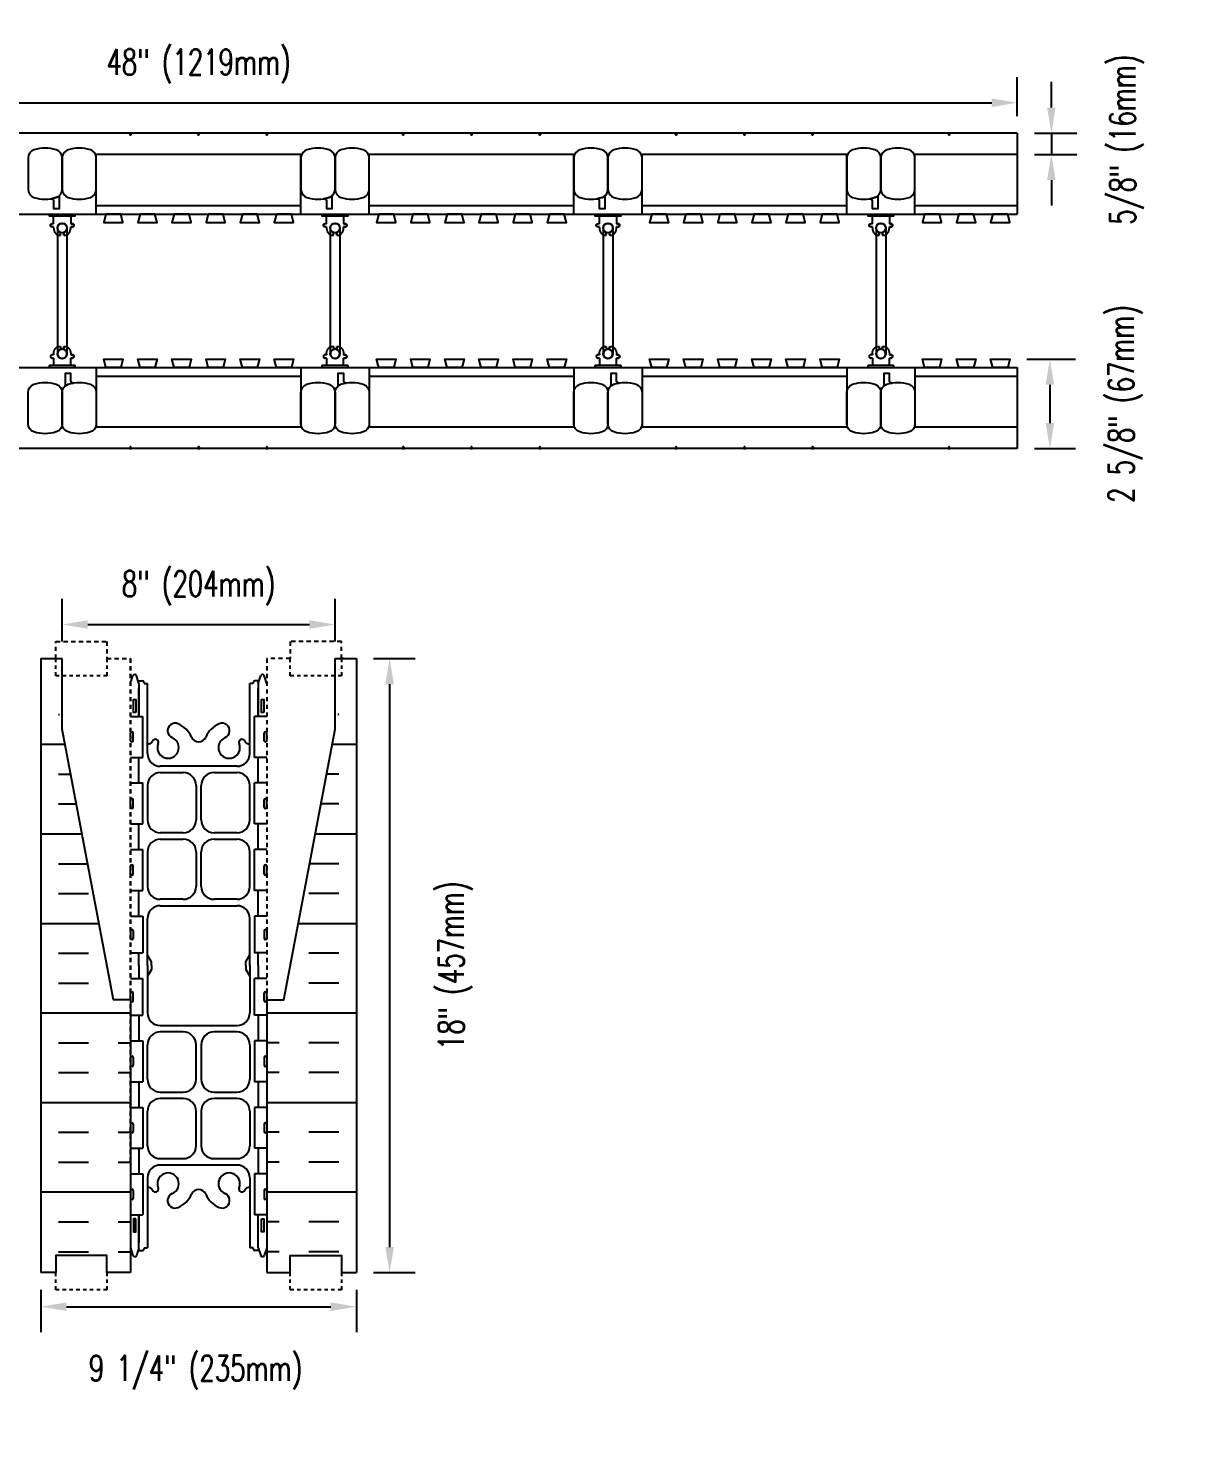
# Model space of a CAD drawing. Header units: inches. Extents: x 204.6 to 257.6, y 32.2 to 73.3.
# Drawn here: x 223.64 to 257.55, y 32.18 to 73.34 of the extents above; entities that cross this region are included whole.
import ezdxf

# ---------------------------------------------------------------- set-up
doc = ezdxf.new("R2010")
doc.units = ezdxf.units.IN
doc.header["$MEASUREMENT"] = 0
doc.linetypes.add('DASHED2', pattern=[0.375, 0.25, -0.125])
doc.linetypes.add('HIDDEN2', pattern=[0.1875, 0.125, -0.0625])
for name, color, linetype in [('HATCH', 12, 'Continuous'), ('Hidden2', 12, 'HIDDEN2'), ('line25', 2, 'Continuous'), ('LINE50', 5, 'Continuous'), ('LINE9', 9, 'Continuous'), ('TEXT', 4, 'Continuous')]:
    doc.layers.add(name, color=color, linetype=linetype)
doc.styles.add('DIM', font='romans.shx', dxfattribs={"width": 0.7})
doc.dimstyles.new('ext_8', dxfattribs={"dimscale": 8, "dimtxt": 0.09375, "dimasz": 0.09375, "dimexe": 0.09375, "dimexo": 0.0625, "dimgap": 0.0625, "dimtad": 1, "dimdec": 4, "dimzin": 3, "dimdsep": 46, "dimlunit": 4, "dimtxsty": 'DIM', "dimcen": 0.09, "dimdle": 0.09375, "dimclrt": 4, "dimadec": 0, "dimazin": 0, "dimtfac": 1, "dimtdec": 4, "dimtmove": 2, "dimatfit": 3, "dimfxl": 0, "dimfrac": 2, "dimtolj": 1, "dimtzin": 0, "dimarcsym": 0})

# ---------------------------------------------------------------- blocks, each defined once
blk = doc.blocks.new('WEB_4_CENTRE_TOP')
for p, q in [((3.688, 0.141), (0, 0.141)), ((3.688, -0.141), (0, -0.141))]:
    blk.add_line(p, q)
for centre in [(0, 0), (3.688, 0)]:
    blk.add_circle(centre, 0.141)
blk = doc.blocks.new('*D18')
at = {"layer": 'Defpoints', "color": 0}
for p in [(252.64, 71.149), (204.64, 70.259), (252.64, 70.259)]:
    blk.add_point(p, dxfattribs=at)
at = {"layer": 'TEXT', "color": 0, "lineweight": -2}
for p, q in [((204.64, 70.759), (204.64, 71.899)), ((252.64, 70.759), (252.64, 71.899)), ((205.39, 71.149), (251.89, 71.149))]:
    blk.add_line(p, q, dxfattribs=at)
at = {"layer": 'TEXT', "color": 0}
for points in [[(205.39, 71.274), (205.39, 71.024), (204.64, 71.149)], [(251.89, 71.274), (251.89, 71.024), (252.64, 71.149)]]:
    blk.add_solid(points, dxfattribs=at)
at = {"layer": 'TEXT', "color": 4, "insert": (228.64, 72.22), "char_height": 0.75, "attachment_point": 5, "style": 'DIM'}
blk.add_mtext('\\A1;48" (1219mm)', dxfattribs=at)
blk = doc.blocks.new('*D14')
at = {"layer": 'Defpoints', "color": 0}
for p in [(252.64, 70.259), (252.64, 69.634), (253.639, 69.634)]:
    blk.add_point(p, dxfattribs=at)
at = {"layer": 'TEXT', "color": 0, "lineweight": -2}
for p, q in [((253.639, 71.009), (253.639, 71.759)), ((253.14, 70.259), (254.389, 70.259)), ((253.639, 70.259), (253.639, 69.634)), ((253.14, 69.634), (254.389, 69.634)), ((253.639, 68.884), (253.639, 68.134))]:
    blk.add_line(p, q, dxfattribs=at)
at = {"layer": 'TEXT', "color": 0}
for points in [[(253.514, 71.009), (253.764, 71.009), (253.639, 70.259)], [(253.514, 68.884), (253.764, 68.884), (253.639, 69.634)]]:
    blk.add_solid(points, dxfattribs=at)
at = {"layer": 'TEXT', "color": 4, "insert": (255.854, 70.072), "char_height": 0.75, "attachment_point": 5, "rotation": 90, "style": 'DIM'}
blk.add_mtext('\\A1;5/8" (16mm)', dxfattribs=at)
blk = doc.blocks.new('*D19')
at = {"layer": 'Defpoints', "color": 0}
for p in [(252.422, 63.634), (252.64, 61.009), (253.595, 61.009)]:
    blk.add_point(p, dxfattribs=at)
at = {"layer": 'TEXT', "color": 0, "lineweight": -2}
for p, q in [((252.922, 63.634), (254.345, 63.634)), ((253.595, 62.884), (253.595, 61.759)), ((253.14, 61.009), (254.345, 61.009))]:
    blk.add_line(p, q, dxfattribs=at)
at = {"layer": 'TEXT', "color": 0}
for points in [[(253.47, 62.884), (253.72, 62.884), (253.595, 63.634)], [(253.47, 61.759), (253.72, 61.759), (253.595, 61.009)]]:
    blk.add_solid(points, dxfattribs=at)
at = {"layer": 'TEXT', "color": 4, "insert": (255.81, 62.322), "char_height": 0.75, "attachment_point": 5, "rotation": 90, "style": 'DIM'}
blk.add_mtext('\\A1;2 5/8" (67mm)', dxfattribs=at)
blk = doc.blocks.new('*D15')
at = {"layer": 'Defpoints', "color": 0}
for p in [(233.265, 54.853), (233.265, 36.853), (234.24, 36.853)]:
    blk.add_point(p, dxfattribs=at)
at = {"layer": 'TEXT', "color": 0, "lineweight": -2}
for p, q in [((233.765, 54.853), (234.99, 54.853)), ((234.24, 54.103), (234.24, 37.603)), ((233.765, 36.853), (234.99, 36.853))]:
    blk.add_line(p, q, dxfattribs=at)
at = {"layer": 'TEXT', "color": 0}
for points in [[(234.115, 54.103), (234.365, 54.103), (234.24, 54.853)], [(234.115, 37.603), (234.365, 37.603), (234.24, 36.853)]]:
    blk.add_solid(points, dxfattribs=at)
at = {"layer": 'TEXT', "color": 4, "insert": (236.169, 45.853), "char_height": 0.75, "attachment_point": 5, "rotation": 90, "style": 'DIM'}
blk.add_mtext('\\A1;18" (457mm)', dxfattribs=at)
blk = doc.blocks.new('*D16')
at = {"layer": 'Defpoints', "color": 0}
for p in [(232.64, 55.852), (224.64, 54.853), (232.64, 54.853)]:
    blk.add_point(p, dxfattribs=at)
at = {"layer": 'TEXT', "color": 0, "lineweight": -2}
for p, q in [((224.64, 55.353), (224.64, 56.602)), ((232.64, 55.353), (232.64, 56.602)), ((225.39, 55.852), (231.89, 55.852))]:
    blk.add_line(p, q, dxfattribs=at)
at = {"layer": 'TEXT', "color": 0}
for points in [[(225.39, 55.977), (225.39, 55.727), (224.64, 55.852)], [(231.89, 55.977), (231.89, 55.727), (232.64, 55.852)]]:
    blk.add_solid(points, dxfattribs=at)
at = {"layer": 'TEXT', "color": 4, "insert": (228.64, 56.924), "char_height": 0.75, "attachment_point": 5, "style": 'DIM'}
blk.add_mtext('\\A1;8" (204mm)', dxfattribs=at)
blk = doc.blocks.new('*D17')
at = {"layer": 'Defpoints', "color": 0}
for p in [(224.015, 36.853), (233.265, 36.853), (233.265, 35.854)]:
    blk.add_point(p, dxfattribs=at)
at = {"layer": 'TEXT', "color": 0, "lineweight": -2}
for p, q in [((224.015, 36.353), (224.015, 35.104)), ((233.265, 36.353), (233.265, 35.104)), ((224.765, 35.854), (232.515, 35.854))]:
    blk.add_line(p, q, dxfattribs=at)
at = {"layer": 'TEXT', "color": 0}
for points in [[(224.765, 35.979), (224.765, 35.729), (224.015, 35.854)], [(232.515, 35.979), (232.515, 35.729), (233.265, 35.854)]]:
    blk.add_solid(points, dxfattribs=at)
at = {"layer": 'TEXT', "color": 4, "insert": (228.55, 33.928), "char_height": 0.75, "attachment_point": 5, "style": 'DIM'}
blk.add_mtext('\\A1;9 1/4" (235mm)', dxfattribs=at)
blk = doc.blocks.new('Connector')
blk.add_point((0.271, 0))
at = {"layer": 'LINE9'}
for p, q in [((0, 0.375), (0, -0.375)), ((0.062, -0.375), (0.062, 0.375)), ((0.281, 0.25), (0.062, 0.25))]:
    blk.add_line(p, q, dxfattribs=at)
for points, weights in [([(0.007, 0.375), (0.004, 0.375), (0, 0.375)], [1, 0.972587069138, 0.950305488115]), ([(0.327, 0.343), (0.308, 0.343), (0.281, 0.317), (0.281, 0.297)], [1, 0.85355339, 0.85355339, 1]), ([(0.328, 0.343), (0.327, 0.343), (0.327, 0.343)], [1, 0.70710678, 1]), ([(0.375, 0.297), (0.375, 0.317), (0.348, 0.343), (0.329, 0.343)], [1, 0.85355339, 0.85355339, 1]), ([(0.406, 0.25), (0.546, 0.25), (0.619, 0.131)], [0.958404415409, 0.794674173519, 0.864651571113]), ([(0.619, 0.052), (0.612, 0.049), (0.604, 0.049)], [0.83615024178, 0.892081430621, 1]), ([(0, -0.375), (0.004, -0.375), (0.007, -0.375)], [0.950305488115, 0.972587069138, 1]), ([(0.281, -0.297), (0.281, -0.317), (0.308, -0.343), (0.327, -0.343)], [1, 0.85355339, 0.85355339, 1]), ([(0.327, -0.343), (0.281, -0.343), (0.281, -0.297)], [1, 0.70710678, 1]), ([(0.329, -0.343), (0.348, -0.343), (0.375, -0.317), (0.375, -0.297)], [1, 0.85355339, 0.85355339, 1]), ([(0.375, -0.297), (0.375, -0.343), (0.329, -0.343)], [1, 0.70710678, 1]), ([(0.619, -0.131), (0.546, -0.25), (0.406, -0.25)], [0.864651574428, 0.794674169686, 0.958404415195]), ([(0.604, -0.049), (0.612, -0.049), (0.619, -0.052)], [1, 0.89208144177, 0.836150253337])]:
    blk.add_rational_spline(points, weights, degree=2, dxfattribs=at)
for points, degree in [([(0, 0.375), (0.002, 0.375), (0.005, 0.375), (0.007, 0.375)], 3), ([(0.007, 0.375), (0.021, 0.375), (0.051, 0.375), (0.062, 0.375), (0.062, 0.375)], 3), ([(0.281, 0.25), (0.281, 0.297)], 1), ([(0.327, 0.343), (0.327, 0.343), (0.328, 0.343), (0.328, 0.343)], 3), ([(0.328, 0.343), (0.329, 0.343), (0.329, 0.343), (0.329, 0.343)], 3), ([(0.375, 0.25), (0.375, 0.297)], 1), ([(0.406, 0.25), (0.375, 0.25)], 1), ([(0.406, 0.25), (0.406, 0.25)], 1), ([(0.406, 0.25), (0.406, 0.25)], 1), ([(0.406, 0.25), (0.406, 0.25)], 1), ([(0.406, 0.25), (0.406, 0.25)], 1), ([(0.406, 0.25), (0.406, 0.25)], 1), ([(0.406, 0.25), (0.406, 0.25)], 1), ([(0.406, 0.25), (0.406, 0.25)], 1), ([(0.406, 0.25), (0.406, 0.25)], 1), ([(0.406, 0.25), (0.406, 0.25)], 1), ([(0.406, 0.25), (0.406, 0.25)], 1), ([(0.406, 0.25), (0.406, 0.25)], 1), ([(0.406, 0.25), (0.406, 0.25)], 1), ([(0.406, 0.25), (0.406, 0.25)], 1), ([(0.406, 0.25), (0.406, 0.25)], 1), ([(0.406, 0.25), (0.406, 0.25)], 1), ([(0.406, 0.25), (0.406, 0.25)], 1), ([(0.406, 0.25), (0.406, 0.25)], 1), ([(0.406, 0.25), (0.406, 0.25)], 1), ([(0.406, 0.25), (0.406, 0.25)], 1), ([(0.406, 0.25), (0.406, 0.25)], 1), ([(0.406, 0.25), (0.406, 0.25)], 1), ([(0.406, 0.25), (0.406, 0.25)], 1), ([(0.406, 0.25), (0.406, 0.25)], 1), ([(0.406, 0.25), (0.406, 0.25)], 1), ([(0.604, 0.049), (0.532, 0.049)], 1), ([(0.532, 0.049), (0.532, 0.049)], 1), ([(0.532, 0.049), (0.532, 0.049)], 1), ([(0.532, 0.049), (0.532, 0.049)], 1), ([(0.532, 0.049), (0.532, 0.049)], 1), ([(0.532, 0.049), (0.532, 0.049)], 1), ([(0.532, 0.049), (0.532, 0.049)], 1), ([(0.532, 0.049), (0.532, 0.049)], 1), ([(0.532, 0.049), (0.532, 0.049)], 1), ([(0.532, 0.049), (0.532, 0.049)], 1), ([(0.532, 0.049), (0.532, 0.049)], 1), ([(0.604, 0.049), (0.609, 0.049), (0.614, 0.05), (0.619, 0.052)], 3), ([(0.604, 0.049), (0.604, 0.049)], 1), ([(0.604, 0.049), (0.604, 0.049)], 1), ([(0.604, 0.049), (0.604, 0.049)], 1), ([(0.604, 0.049), (0.604, 0.049)], 1), ([(0.619, 0.131), (0.619, 0.052)], 1), ([(0.619, 0.131), (0.619, 0.131)], 1), ([(0.619, 0.131), (0.619, 0.131)], 1), ([(0.619, 0.131), (0.619, 0.131)], 1), ([(0.619, 0.131), (0.619, 0.131)], 1), ([(0.007, -0.375), (0.005, -0.375), (0.002, -0.375), (0, -0.375)], 3), ([(0.062, -0.375), (0.062, -0.375), (0.051, -0.375), (0.021, -0.375), (0.007, -0.375)], 3), ([(0.062, -0.25), (0.281, -0.25)], 1), ([(0.281, -0.297), (0.281, -0.25)], 1), ([(0.281, -0.25), (0.281, -0.297)], 1), ([(0.328, -0.343), (0.328, -0.343), (0.327, -0.343), (0.327, -0.343)], 3), ([(0.329, -0.343), (0.329, -0.343), (0.329, -0.343), (0.328, -0.343)], 3), ([(0.375, -0.25), (0.375, -0.297)], 1), ([(0.375, -0.297), (0.375, -0.25)], 1), ([(0.406, -0.25), (0.375, -0.25)], 1), ([(0.406, -0.25), (0.406, -0.25)], 1), ([(0.406, -0.25), (0.406, -0.25)], 1), ([(0.406, -0.25), (0.406, -0.25)], 1), ([(0.406, -0.25), (0.406, -0.25)], 1), ([(0.406, -0.25), (0.406, -0.25)], 1), ([(0.406, -0.25), (0.406, -0.25)], 1), ([(0.406, -0.25), (0.406, -0.25)], 1), ([(0.406, -0.25), (0.406, -0.25)], 1), ([(0.406, -0.25), (0.406, -0.25)], 1), ([(0.406, -0.25), (0.406, -0.25)], 1), ([(0.406, -0.25), (0.406, -0.25)], 1), ([(0.532, -0.049), (0.604, -0.049)], 1), ([(0.604, -0.049), (0.58, -0.049), (0.556, -0.049), (0.532, -0.049)], 3), ([(0.532, -0.049), (0.532, -0.049)], 1), ([(0.532, -0.049), (0.532, -0.049)], 1), ([(0.532, -0.049), (0.532, -0.049)], 1), ([(0.532, -0.049), (0.532, -0.049)], 1), ([(0.619, -0.052), (0.614, -0.05), (0.609, -0.049), (0.604, -0.049)], 3), ([(0.604, -0.049), (0.604, -0.049)], 1), ([(0.604, -0.049), (0.604, -0.049)], 1), ([(0.604, -0.049), (0.604, -0.049)], 1), ([(0.604, -0.049), (0.604, -0.049)], 1), ([(0.604, -0.049), (0.604, -0.049)], 1), ([(0.604, -0.049), (0.604, -0.049)], 1), ([(0.604, -0.049), (0.604, -0.049)], 1), ([(0.604, -0.049), (0.604, -0.049)], 1), ([(0.619, -0.052), (0.619, -0.131)], 1), ([(0.619, -0.131), (0.619, -0.131)], 1), ([(0.619, -0.131), (0.619, -0.131)], 1), ([(0.619, -0.131), (0.619, -0.131)], 1), ([(0.619, -0.131), (0.619, -0.131)], 1)]:
    blk.add_open_spline(points, degree=degree, dxfattribs=at)
for points, weights, knots in [([(0.062, 0.375), (0.062, 0.375), (0.046, 0.375), (0.03, 0.375), (0.007, 0.375)], [0.868718858569, 0.861102746415, 1, 0.861102734288, 0.868718859898], [0, 0, 0, 0.5, 0.5, 1, 1, 1]), ([(0.532, 0.049), (0.472, 0.203), (0.333, 0.113), (0.157, 0), (0.333, -0.113), (0.472, -0.203), (0.532, -0.049)], [0.899508922286, 0.599718215298, 1, 0.54226024, 1, 0.599718224335, 0.899508908749], [0, 0, 0, 0.318112, 0.318112, 0.681888, 0.681888, 1, 1, 1]), ([(0.007, -0.375), (0.03, -0.375), (0.046, -0.375), (0.062, -0.375), (0.062, -0.375)], [0.868718859319, 0.861102739573, 1, 0.861102742958, 0.868718858948], [0, 0, 0, 0.5, 0.5, 1, 1, 1])]:
    blk.add_rational_spline(points, weights, degree=2, knots=knots, dxfattribs=at)

msp = doc.modelspace()

# ---------------------------------------------------------------- hatches: boundary and pattern name
at = {"layer": 'HATCH'}
h = msp.add_hatch(dxfattribs=at)
h.set_pattern_fill('INSUL', color=256, scale=7, style=0)
h.set_pattern_definition([(0, (-2703.2165, -414.91), (0, 2.625), []), (0, (-2703.2165, -414.035), (0, 2.625), [0.875, -0.875]), (0, (-2703.2165, -413.16), (0, 2.625), [0.875, -0.875])])
edge = h.paths.add_edge_path()
edge.add_line((226.64045, 44.85271), (226.14045, 44.85271))
edge.add_line((226.14045, 44.85271), (224.39045, 54.10271))
edge.add_line((224.39045, 54.10271), (224.39045, 54.85271))
edge.add_line((224.39045, 54.85271), (224.01545, 54.85271))
edge.add_line((224.01545, 54.85271), (224.01545, 36.85271))
edge.add_line((224.01545, 36.85271), (224.45295, 36.85271))
edge.add_line((224.45295, 36.85271), (224.45295, 37.35271))
edge.add_line((224.45295, 37.35271), (225.95295, 37.35271))
edge.add_line((225.95295, 37.35271), (225.95295, 36.85271))
edge.add_line((225.95295, 36.85271), (226.39045, 36.85271))
edge.add_line((226.64045, 44.85271), (226.64045, 36.85271))
h = msp.add_hatch(dxfattribs=at)
h.set_pattern_fill('INSUL', color=256, scale=7, style=0)
h.set_pattern_definition([(180, (3160.4974, -414.91), (0, 2.625), []), (180, (3160.4974, -414.035), (0, 2.625), [0.875, -0.875]), (180, (3160.4974, -413.16), (0, 2.625), [0.875, -0.875])])
edge = h.paths.add_edge_path()
edge.add_line((230.64045, 44.85271), (231.14045, 44.85271))
edge.add_line((231.14045, 44.85271), (232.89045, 54.10271))
edge.add_line((232.89045, 54.10271), (232.89045, 54.85271))
edge.add_line((232.89045, 54.85271), (233.26545, 54.85271))
edge.add_line((233.26545, 54.85271), (233.26545, 36.85271))
edge.add_line((233.26545, 36.85271), (232.82795, 36.85271))
edge.add_line((232.82795, 36.85271), (232.82795, 37.35271))
edge.add_line((232.82795, 37.35271), (231.32795, 37.35271))
edge.add_line((231.32795, 37.35271), (231.32795, 36.85271))
edge.add_line((231.32795, 36.85271), (230.89045, 36.85271))
edge.add_line((230.64045, 44.85271), (230.64045, 36.85271))

# ---------------------------------------------------------------- linework, layer by layer
at = {"layer": 'Hidden2'}
msp.add_line((226.64045, 40.10271), (226.64045, 54.85271), dxfattribs=at)
for points in [[(224.39045, 54.85271), (224.45295, 54.85271), (224.45295, 55.35271), (225.95295, 55.35271), (225.95295, 54.85271), (226.64045, 54.85271), (226.64045, 44.85271)], [(232.89045, 54.85271), (232.82795, 54.85271), (232.82795, 55.35271), (231.32795, 55.35271), (231.32795, 54.85271), (230.64045, 54.85271), (230.64045, 44.85271)]]:
    msp.add_lwpolyline(points, dxfattribs=at)
at = {"layer": 'line25'}
for p, q in [((231.64045, 69.63446), (225.64045, 69.63446)), ((239.64045, 69.63446), (233.64045, 69.63446)), ((247.64045, 69.63446), (241.64045, 69.63446)), ((252.64045, 69.63446), (249.64045, 69.63446)), ((204.64045, 67.88446), (252.64045, 67.88446)), ((204.64045, 63.38446), (252.64045, 63.38446)), ((231.64045, 61.63446), (225.64045, 61.63446)), ((239.64045, 61.63446), (233.64045, 61.63446)), ((247.64045, 61.63446), (241.64045, 61.63446)), ((252.64045, 61.63446), (249.64045, 61.63446)), ((226.64045, 53.15771), (227.0054, 53.15771)), ((227.0054, 51.95771), (227.0054, 53.15771)), ((230.2755, 51.95771), (230.2755, 53.15771)), ((230.64045, 53.15771), (230.2755, 53.15771)), ((226.64045, 51.95771), (227.0054, 51.95771)), ((230.64045, 51.95771), (230.2755, 51.95771)), ((226.64045, 51.20771), (227.0054, 51.20771)), ((227.0054, 50.00771), (227.0054, 51.20771)), ((230.2755, 50.00771), (230.2755, 51.20771)), ((230.64045, 51.20771), (230.2755, 51.20771)), ((226.64045, 50.00771), (227.0054, 50.00771)), ((230.64045, 50.00771), (230.2755, 50.00771)), ((226.64045, 49.25771), (227.0054, 49.25771)), ((227.0054, 48.05771), (227.0054, 49.25771)), ((230.2755, 48.05771), (230.2755, 49.25771)), ((230.64045, 49.25771), (230.2755, 49.25771)), ((226.64045, 48.05771), (227.0054, 48.05771)), ((230.64045, 48.05771), (230.2755, 48.05771)), ((226.64045, 47.30771), (227.0054, 47.30771)), ((227.0054, 47.30771), (227.0054, 46.22771)), ((230.2755, 47.30771), (230.2755, 46.22771)), ((230.64045, 47.30771), (230.2755, 47.30771)), ((226.64045, 46.22771), (227.0054, 46.22771)), ((230.64045, 46.22771), (230.2755, 46.22771)), ((226.64045, 45.47771), (227.0054, 45.47771)), ((227.0054, 44.39771), (227.0054, 45.47771)), ((230.2755, 44.39771), (230.2755, 45.47771)), ((230.64045, 45.47771), (230.2755, 45.47771)), ((226.64045, 44.85271), (226.64045, 36.85271)), ((230.64045, 44.85271), (230.64045, 36.85271)), ((226.64045, 44.39771), (227.0054, 44.39771)), ((230.64045, 44.39771), (230.2755, 44.39771)), ((226.64045, 43.64771), (227.0054, 43.64771)), ((227.0054, 43.64771), (227.0054, 42.44771)), ((230.2755, 43.64771), (230.2755, 42.44771)), ((230.64045, 43.64771), (230.2755, 43.64771)), ((226.64045, 42.44771), (227.0054, 42.44771)), ((230.64045, 42.44771), (230.2755, 42.44771)), ((226.64045, 41.69771), (227.0054, 41.69771)), ((227.0054, 41.69771), (227.0054, 40.49771)), ((230.2755, 41.69771), (230.2755, 40.49771)), ((230.64045, 41.69771), (230.2755, 41.69771)), ((226.64045, 40.49771), (227.0054, 40.49771)), ((230.64045, 40.49771), (230.2755, 40.49771)), ((226.64045, 39.74771), (227.0054, 39.74771)), ((227.0054, 39.74771), (227.0054, 38.54771)), ((230.2755, 39.74771), (230.2755, 38.54771)), ((230.64045, 39.74771), (230.2755, 39.74771)), ((226.64045, 38.54771), (227.0054, 38.54771)), ((230.64045, 38.54771), (230.2755, 38.54771))]:
    msp.add_line(p, q, dxfattribs=at)
for points in [[(225.92162, 67.88446), (225.85929, 67.63446), (226.42162, 67.63446), (226.35929, 67.88446)], [(226.92162, 67.88446), (226.85929, 67.63446), (227.42162, 67.63446), (227.35929, 67.88446)], [(227.92162, 67.88446), (227.85929, 67.63446), (228.42162, 67.63446), (228.35929, 67.88446)], [(228.92162, 67.88446), (228.85929, 67.63446), (229.42162, 67.63446), (229.35929, 67.88446)], [(229.92162, 67.88446), (229.85929, 67.63446), (230.42162, 67.63446), (230.35929, 67.88446)], [(230.92162, 67.88446), (230.85929, 67.63446), (231.42162, 67.63446), (231.35929, 67.88446)], [(233.92162, 67.88446), (233.85929, 67.63446), (234.42162, 67.63446), (234.35929, 67.88446)], [(234.92162, 67.88446), (234.85929, 67.63446), (235.42162, 67.63446), (235.35929, 67.88446)], [(235.92162, 67.88446), (235.85929, 67.63446), (236.42162, 67.63446), (236.35929, 67.88446)], [(236.92162, 67.88446), (236.85929, 67.63446), (237.42162, 67.63446), (237.35929, 67.88446)], [(237.92162, 67.88446), (237.85929, 67.63446), (238.42162, 67.63446), (238.35929, 67.88446)], [(238.92162, 67.88446), (238.85929, 67.63446), (239.42162, 67.63446), (239.35929, 67.88446)], [(241.92162, 67.88446), (241.85929, 67.63446), (242.42162, 67.63446), (242.35929, 67.88446)], [(242.92162, 67.88446), (242.85929, 67.63446), (243.42162, 67.63446), (243.35929, 67.88446)], [(243.92162, 67.88446), (243.85929, 67.63446), (244.42162, 67.63446), (244.35929, 67.88446)], [(244.92162, 67.88446), (244.85929, 67.63446), (245.42162, 67.63446), (245.35929, 67.88446)], [(245.92162, 67.88446), (245.85929, 67.63446), (246.42162, 67.63446), (246.35929, 67.88446)], [(246.92162, 67.88446), (246.85929, 67.63446), (247.42162, 67.63446), (247.35929, 67.88446)], [(249.92162, 67.88446), (249.85929, 67.63446), (250.42162, 67.63446), (250.35929, 67.88446)], [(250.92162, 67.88446), (250.85929, 67.63446), (251.42162, 67.63446), (251.35929, 67.88446)], [(251.92162, 67.88446), (251.85929, 67.63446), (252.42162, 67.63446), (252.35929, 67.88446)], [(225.92162, 63.38446), (225.85929, 63.63446), (226.42162, 63.63446), (226.35929, 63.38446)], [(226.92162, 63.38446), (226.85929, 63.63446), (227.42162, 63.63446), (227.35929, 63.38446)], [(227.92162, 63.38446), (227.85929, 63.63446), (228.42162, 63.63446), (228.35929, 63.38446)], [(228.92162, 63.38446), (228.85929, 63.63446), (229.42162, 63.63446), (229.35929, 63.38446)], [(229.92162, 63.38446), (229.85929, 63.63446), (230.42162, 63.63446), (230.35929, 63.38446)], [(230.92162, 63.38446), (230.85929, 63.63446), (231.42162, 63.63446), (231.35929, 63.38446)], [(233.92162, 63.38446), (233.85929, 63.63446), (234.42162, 63.63446), (234.35929, 63.38446)], [(234.92162, 63.38446), (234.85929, 63.63446), (235.42162, 63.63446), (235.35929, 63.38446)], [(235.92162, 63.38446), (235.85929, 63.63446), (236.42162, 63.63446), (236.35929, 63.38446)], [(236.92162, 63.38446), (236.85929, 63.63446), (237.42162, 63.63446), (237.35929, 63.38446)], [(237.92162, 63.38446), (237.85929, 63.63446), (238.42162, 63.63446), (238.35929, 63.38446)], [(238.92162, 63.38446), (238.85929, 63.63446), (239.42162, 63.63446), (239.35929, 63.38446)], [(241.92162, 63.38446), (241.85929, 63.63446), (242.42162, 63.63446), (242.35929, 63.38446)], [(242.92162, 63.38446), (242.85929, 63.63446), (243.42162, 63.63446), (243.35929, 63.38446)], [(243.92162, 63.38446), (243.85929, 63.63446), (244.42162, 63.63446), (244.35929, 63.38446)], [(244.92162, 63.38446), (244.85929, 63.63446), (245.42162, 63.63446), (245.35929, 63.38446)], [(245.92162, 63.38446), (245.85929, 63.63446), (246.42162, 63.63446), (246.35929, 63.38446)], [(246.92162, 63.38446), (246.85929, 63.63446), (247.42162, 63.63446), (247.35929, 63.38446)], [(249.92162, 63.38446), (249.85929, 63.63446), (250.42162, 63.63446), (250.35929, 63.38446)], [(250.92162, 63.38446), (250.85929, 63.63446), (251.42162, 63.63446), (251.35929, 63.38446)], [(251.92162, 63.38446), (251.85929, 63.63446), (252.42162, 63.63446), (252.35929, 63.38446)]]:
    msp.add_lwpolyline(points, close=True, dxfattribs=at)
at = {"layer": 'LINE50'}
for p, q in [((252.64045, 70.25946), (204.64045, 70.25946)), ((252.64045, 70.25946), (252.64045, 67.88446)), ((252.64045, 63.38446), (252.64045, 61.00946)), ((252.64045, 61.00946), (204.64045, 61.00946)), ((224.01545, 54.85271), (224.01545, 54.85271)), ((224.01545, 54.85271), (224.01545, 36.85271)), ((224.01545, 54.85271), (224.64045, 54.85271)), ((232.64045, 54.85271), (233.26545, 54.85271)), ((233.26545, 54.85271), (233.26545, 54.85271)), ((233.26545, 54.85271), (233.26545, 54.85271)), ((233.26545, 54.85271), (233.26545, 36.85271))]:
    msp.add_line(p, q, dxfattribs=at)
for points in [[(226.64045, 44.85271), (226.14045, 44.85271), (224.64045, 52.78128), (224.64045, 54.85271)], [(230.64045, 44.85271), (231.14045, 44.85271), (232.64045, 52.78128), (232.64045, 54.85271)], [(226.64045, 36.85271), (225.95295, 36.85271), (225.95295, 37.35271), (224.45295, 37.35271), (224.45295, 36.85271), (224.01545, 36.85271)], [(230.64045, 36.85271), (231.32795, 36.85271), (231.32795, 37.35271), (232.82795, 37.35271), (232.82795, 36.85271), (233.26545, 36.85271)]]:
    msp.add_lwpolyline(points, dxfattribs=at)
at = {"layer": 'LINE9'}
for p, q in [((225.64045, 67.88446), (225.64045, 69.63446)), ((231.64045, 67.88446), (231.64045, 69.63446)), ((233.64045, 67.88446), (233.64045, 69.63446)), ((239.64045, 67.88446), (239.64045, 69.63446)), ((241.64045, 67.88446), (241.64045, 69.63446)), ((247.64045, 67.88446), (247.64045, 69.63446)), ((249.64045, 67.88446), (249.64045, 69.63446)), ((225.64045, 68.13446), (231.64045, 68.13446)), ((233.64045, 68.13446), (239.64045, 68.13446)), ((241.64045, 68.13446), (247.64045, 68.13446)), ((249.64045, 68.13446), (252.64045, 68.13446)), ((225.64045, 63.38446), (225.64045, 61.63446)), ((231.64045, 63.38446), (231.64045, 61.63446)), ((233.64045, 63.38446), (233.64045, 61.63446)), ((239.64045, 63.38446), (239.64045, 61.63446)), ((241.64045, 63.38446), (241.64045, 61.63446)), ((247.64045, 63.38446), (247.64045, 61.63446)), ((249.64045, 63.38446), (249.64045, 61.63446)), ((225.64045, 63.13446), (231.64045, 63.13446)), ((233.64045, 63.13446), (239.64045, 63.13446)), ((241.64045, 63.13446), (247.64045, 63.13446)), ((249.64045, 63.13446), (252.64045, 63.13446)), ((226.64045, 54.12397), (226.71545, 54.35397)), ((226.89045, 54.12397), (226.81545, 54.35397)), ((230.39045, 54.12397), (230.46545, 54.35397)), ((230.64045, 54.12397), (230.56545, 54.35397)), ((226.86437, 54.20397), (226.99045, 54.20397)), ((226.89045, 54.12397), (226.89045, 53.15771)), ((227.04045, 54.15397), (227.04045, 54.12397)), ((227.04045, 54.15397), (227.04045, 54.15397)), ((227.04045, 54.12397), (227.14045, 54.12397)), ((227.14045, 52.07271), (227.14045, 54.12397)), ((230.14045, 52.07271), (230.14045, 54.12397)), ((230.24045, 54.12397), (230.14045, 54.12397)), ((230.24045, 54.15397), (230.24045, 54.15397)), ((230.24045, 54.15397), (230.24045, 54.12397)), ((230.41654, 54.20397), (230.29045, 54.20397)), ((230.39045, 54.12397), (230.39045, 53.15771)), ((226.68046, 52.70771), (226.68046, 52.70771)), ((230.60045, 52.70771), (230.60045, 52.70771)), ((226.64045, 52.61271), (226.64046, 52.61271)), ((226.64045, 52.50271), (226.64046, 52.50271)), ((226.64046, 52.44771), (226.64046, 52.66771)), ((226.68046, 52.40771), (226.68046, 52.40771)), ((226.72046, 52.44771), (226.72046, 52.66771)), ((230.56045, 52.44771), (230.56045, 52.66771)), ((230.60045, 52.40771), (230.60045, 52.40771)), ((230.64045, 52.44771), (230.64045, 52.66771)), ((230.64045, 52.61271), (230.64045, 52.61271)), ((230.64045, 52.50271), (230.64045, 52.50271)), ((229.76545, 51.69771), (227.51545, 51.69771)), ((227.51545, 51.51021), (228.1892, 51.51021)), ((229.0917, 51.51021), (229.76545, 51.51021)), ((227.14045, 51.13521), (227.14045, 50.81396)), ((228.5642, 51.13521), (228.5642, 50.12271)), ((228.7167, 50.12271), (228.7167, 51.13521)), ((230.14045, 50.12271), (230.14045, 51.13521)), ((226.64045, 50.66271), (226.64046, 50.66271)), ((226.64046, 50.49771), (226.64046, 50.71771)), ((226.68046, 50.75771), (226.68046, 50.75771)), ((226.72046, 50.49771), (226.72046, 50.71771)), ((227.14045, 50.81396), (227.14045, 50.46396)), ((230.56045, 50.49771), (230.56045, 50.71771)), ((230.60045, 50.75771), (230.60045, 50.75771)), ((230.64045, 50.49771), (230.64045, 50.71771)), ((230.64045, 50.66271), (230.64045, 50.66271)), ((226.64045, 50.55271), (226.64046, 50.55271)), ((226.68046, 50.45771), (226.68046, 50.45771)), ((227.14045, 50.46396), (227.14045, 50.12271)), ((230.14045, 50.12271), (230.14045, 50.46396)), ((230.60045, 50.45771), (230.60045, 50.45771)), ((230.64045, 50.55271), (230.64045, 50.55271)), ((228.1892, 49.74771), (227.51545, 49.74771)), ((227.51545, 49.56021), (228.1892, 49.56021)), ((229.76545, 49.74771), (229.0917, 49.74771)), ((229.0917, 49.56021), (229.76545, 49.56021)), ((227.14045, 49.18521), (227.14045, 48.17271)), ((228.5642, 49.18521), (228.5642, 48.17271)), ((228.7167, 48.17271), (228.7167, 49.18521)), ((230.14045, 48.17271), (230.14045, 49.18521)), ((230.14045, 48.86396), (230.14045, 49.18521)), ((226.64045, 48.71271), (226.64046, 48.71271)), ((226.64045, 48.60271), (226.64046, 48.60271)), ((226.64046, 48.54771), (226.64046, 48.76771)), ((226.68046, 48.80771), (226.68046, 48.80771)), ((226.72046, 48.54771), (226.72046, 48.76771)), ((230.56045, 48.54771), (230.56045, 48.76771)), ((230.60045, 48.80771), (230.60045, 48.80771)), ((230.64045, 48.54771), (230.64045, 48.76771)), ((230.64045, 48.71271), (230.64045, 48.71271)), ((230.64045, 48.60271), (230.64045, 48.60271)), ((226.68046, 48.50771), (226.68046, 48.50771)), ((230.60045, 48.50771), (230.60045, 48.50771)), ((228.1892, 47.79771), (227.51545, 47.79771)), ((229.76545, 47.79771), (229.0917, 47.79771)), ((227.51545, 47.61021), (229.76545, 47.61021)), ((226.68046, 46.91771), (226.68046, 46.91771)), ((227.14045, 45.85271), (227.14045, 47.23521)), ((230.14045, 45.85271), (230.14045, 47.23521)), ((230.60045, 46.91771), (230.60045, 46.91771)), ((226.64045, 46.82271), (226.64046, 46.82271)), ((226.64045, 46.71271), (226.64046, 46.71271)), ((226.64046, 46.87771), (226.64046, 46.65771)), ((226.68046, 46.61771), (226.68046, 46.61771)), ((226.72046, 46.87771), (226.72046, 46.65771)), ((230.56045, 46.87771), (230.56045, 46.65771)), ((230.60045, 46.61771), (230.60045, 46.61771)), ((230.64045, 46.87771), (230.64045, 46.65771)), ((230.64045, 46.82271), (230.64045, 46.82271)), ((230.64045, 46.71271), (230.64045, 46.71271)), ((227.26045, 45.96506), (227.14045, 46.16506)), ((230.02045, 45.96506), (230.14045, 46.16506)), ((227.14045, 45.85271), (227.14045, 44.47021)), ((227.26045, 45.74036), (227.14045, 45.54036)), ((227.26045, 45.85271), (227.26045, 45.96506)), ((227.26045, 45.85271), (227.26045, 45.74036)), ((230.02045, 45.85271), (230.02045, 45.96506)), ((230.02045, 45.85271), (230.02045, 45.74036)), ((230.02045, 45.74036), (230.14045, 45.54036)), ((230.14045, 45.85271), (230.14045, 44.47021)), ((226.64045, 44.99271), (226.64046, 44.99271)), ((226.64045, 44.88271), (226.64046, 44.88271)), ((226.64046, 44.82771), (226.64046, 45.04771)), ((226.68046, 45.08771), (226.68046, 45.08771)), ((226.72046, 44.82771), (226.72046, 45.04771)), ((230.56045, 44.82771), (230.56045, 45.04771)), ((230.60045, 45.08771), (230.60045, 45.08771)), ((230.64045, 44.82771), (230.64045, 45.04771)), ((230.64045, 44.99271), (230.64045, 44.99271)), ((230.64045, 44.88271), (230.64045, 44.88271)), ((226.68046, 44.78771), (226.68046, 44.78771)), ((230.60045, 44.78771), (230.60045, 44.78771)), ((227.51545, 44.09521), (229.76545, 44.09521)), ((228.1892, 43.90771), (227.51545, 43.90771)), ((229.76545, 43.90771), (229.0917, 43.90771)), ((227.14045, 42.52021), (227.14045, 43.53271)), ((228.5642, 42.52021), (228.5642, 43.53271)), ((228.7167, 43.53271), (228.7167, 42.52021)), ((230.14045, 43.53271), (230.14045, 42.52021)), ((226.64045, 43.10271), (226.64046, 43.10271)), ((226.64045, 42.99271), (226.64046, 42.99271)), ((226.64046, 43.15771), (226.64046, 42.93771)), ((226.68046, 43.19771), (226.68046, 43.19771)), ((226.68046, 42.89771), (226.68046, 42.89771)), ((226.72046, 43.15771), (226.72046, 42.93771)), ((230.14045, 42.84146), (230.14045, 42.52021)), ((230.56045, 43.15771), (230.56045, 42.93771)), ((230.60045, 43.19771), (230.60045, 43.19771)), ((230.60045, 42.89771), (230.60045, 42.89771)), ((230.64045, 43.15771), (230.64045, 42.93771)), ((230.64045, 43.10271), (230.64045, 43.10271)), ((230.64045, 42.99271), (230.64045, 42.99271)), ((227.51545, 42.14521), (228.1892, 42.14521)), ((229.0917, 42.14521), (229.76545, 42.14521)), ((227.14045, 41.24146), (227.14045, 41.58271)), ((228.1892, 41.95771), (227.51545, 41.95771)), ((228.5642, 40.57021), (228.5642, 41.58271)), ((228.7167, 41.58271), (228.7167, 40.57021)), ((229.76545, 41.95771), (229.0917, 41.95771)), ((230.14045, 41.58271), (230.14045, 41.24146)), ((230.14045, 41.58271), (230.14045, 40.57021)), ((226.64046, 41.20771), (226.64046, 40.98771)), ((226.72046, 41.20771), (226.72046, 40.98771)), ((227.14045, 40.89146), (227.14045, 41.24146)), ((230.56045, 41.20771), (230.56045, 40.98771)), ((230.64045, 41.20771), (230.64045, 40.98771)), ((226.64045, 41.15271), (226.64046, 41.15271)), ((226.64045, 41.04271), (226.64046, 41.04271)), ((226.68046, 40.94771), (226.68046, 40.94771)), ((227.14045, 40.57021), (227.14045, 40.89146)), ((230.60045, 40.94771), (230.60045, 40.94771)), ((230.64045, 41.15271), (230.64045, 41.15271)), ((230.64045, 41.04271), (230.64045, 41.04271)), ((227.51545, 40.19521), (228.1892, 40.19521)), ((229.76545, 40.00771), (227.51545, 40.00771)), ((229.0917, 40.19521), (229.76545, 40.19521)), ((227.14045, 39.63271), (227.14045, 37.58144)), ((227.14045, 39.63271), (227.14045, 37.58144)), ((227.14045, 39.63271), (227.14045, 37.58144)), ((230.14045, 39.63271), (230.14045, 37.58144)), ((230.14045, 39.63271), (230.14045, 37.58144)), ((230.14045, 39.63271), (230.14045, 37.58144)), ((226.64045, 39.20271), (226.64046, 39.20271)), ((226.64046, 39.25771), (226.64046, 39.03771)), ((226.68046, 39.29771), (226.68046, 39.29771)), ((226.72046, 39.25771), (226.72046, 39.03771)), ((230.56045, 39.25771), (230.56045, 39.03771)), ((230.60045, 39.29771), (230.60045, 39.29771)), ((230.64045, 39.25771), (230.64045, 39.03771)), ((230.64045, 39.20271), (230.64045, 39.20271)), ((226.64045, 39.09271), (226.64046, 39.09271)), ((226.68046, 38.99771), (226.68046, 38.99771)), ((230.60045, 38.99771), (230.60045, 38.99771)), ((230.64045, 39.09271), (230.64045, 39.09271)), ((226.89045, 37.58144), (226.89045, 38.54771)), ((230.39045, 37.58144), (230.39045, 38.54771)), ((226.64045, 37.58144), (226.71545, 37.35144)), ((226.89045, 37.58144), (226.81545, 37.35144)), ((226.86437, 37.50144), (226.99045, 37.50144)), ((227.04045, 37.58144), (227.14045, 37.58144)), ((227.04045, 37.58144), (227.04045, 37.55144)), ((227.04045, 37.55144), (227.04045, 37.55144)), ((230.24045, 37.58144), (230.14045, 37.58144)), ((230.24045, 37.58144), (230.24045, 37.55144)), ((230.24045, 37.55144), (230.24045, 37.55144)), ((230.41654, 37.50144), (230.29045, 37.50144)), ((230.39045, 37.58144), (230.46545, 37.35144)), ((230.64045, 37.58144), (230.56545, 37.35144))]:
    msp.add_line(p, q, dxfattribs=at)
for points in [[(226.6717, 70.25946), (226.64045, 70.19497), (226.6092, 70.25946)], [(228.6717, 70.25946), (228.64045, 70.19497), (228.6092, 70.25946)], [(230.6717, 70.25946), (230.64045, 70.19497), (230.6092, 70.25946)], [(234.6717, 70.25946), (234.64045, 70.19497), (234.6092, 70.25946)], [(236.6717, 70.25946), (236.64045, 70.19497), (236.6092, 70.25946)], [(238.6717, 70.25946), (238.64045, 70.19497), (238.6092, 70.25946)], [(242.6717, 70.25946), (242.64045, 70.19497), (242.6092, 70.25946)], [(244.6717, 70.25946), (244.64045, 70.19497), (244.6092, 70.25946)], [(246.6717, 70.25946), (246.64045, 70.19497), (246.6092, 70.25946)], [(250.6717, 70.25946), (250.64045, 70.19497), (250.6092, 70.25946)], [(226.6717, 61.00946), (226.64045, 61.07394), (226.6092, 61.00946)], [(228.6717, 61.00946), (228.64045, 61.07394), (228.6092, 61.00946)], [(230.6717, 61.00946), (230.64045, 61.07394), (230.6092, 61.00946)], [(234.6717, 61.00946), (234.64045, 61.07394), (234.6092, 61.00946)], [(236.6717, 61.00946), (236.64045, 61.07394), (236.6092, 61.00946)], [(238.6717, 61.00946), (238.64045, 61.07394), (238.6092, 61.00946)], [(242.6717, 61.00946), (242.64045, 61.07394), (242.6092, 61.00946)], [(244.6717, 61.00946), (244.64045, 61.07394), (244.6092, 61.00946)], [(246.6717, 61.00946), (246.64045, 61.07394), (246.6092, 61.00946)], [(250.6717, 61.00946), (250.64045, 61.07394), (250.6092, 61.00946)], [(226.80045, 53.27397), (226.73045, 53.27397), (226.73045, 53.65397), (226.80045, 53.65397)], [(230.55045, 53.27397), (230.48045, 53.27397), (230.48045, 53.65397), (230.55045, 53.65397)], [(226.80045, 38.43144), (226.73045, 38.43144), (226.73045, 38.05144), (226.80045, 38.05144)], [(230.48045, 38.43144), (230.55045, 38.43144), (230.55045, 38.05144), (230.48045, 38.05144)]]:
    msp.add_lwpolyline(points, close=True, dxfattribs=at)
for points in [[(223.81353, 68.3735, 0.15767078), (224.46738, 68.3735, 0.32530463), (224.64045, 68.61137), (224.64045, 69.53254, 0.32530463), (224.46738, 69.77041, 0.15767078), (223.81353, 69.77041, 0.32530463), (223.64045, 69.53254), (223.64045, 68.61137, 0.32530463)], [(224.81353, 68.3735, 0.15767078), (225.46738, 68.3735, 0.32530463), (225.64045, 68.61137), (225.64045, 69.53254, 0.32530463), (225.46738, 69.77041, 0.15767078), (224.81353, 69.77041, 0.32530463), (224.64045, 69.53254), (224.64045, 68.61137, 0.32530463)], [(231.81353, 68.3735, 0.15767078), (232.46738, 68.3735, 0.32530463), (232.64045, 68.61137), (232.64045, 69.53254, 0.32530463), (232.46738, 69.77041, 0.15767078), (231.81353, 69.77041, 0.32530463), (231.64045, 69.53254), (231.64045, 68.61137, 0.32530463)], [(232.81353, 68.3735, 0.15767078), (233.46738, 68.3735, 0.32530463), (233.64045, 68.61137), (233.64045, 69.53254, 0.32530463), (233.46738, 69.77041, 0.15767078), (232.81353, 69.77041, 0.32530463), (232.64045, 69.53254), (232.64045, 68.61137, 0.32530463)], [(239.81353, 68.3735, 0.15767078), (240.46738, 68.3735, 0.32530463), (240.64045, 68.61137), (240.64045, 69.53254, 0.32530463), (240.46738, 69.77041, 0.15767078), (239.81353, 69.77041, 0.32530463), (239.64045, 69.53254), (239.64045, 68.61137, 0.32530463)], [(240.81353, 68.3735, 0.15767078), (241.46738, 68.3735, 0.32530463), (241.64045, 68.61137), (241.64045, 69.53254, 0.32530463), (241.46738, 69.77041, 0.15767078), (240.81353, 69.77041, 0.32530463), (240.64045, 69.53254), (240.64045, 68.61137, 0.32530463)], [(247.81353, 68.3735, 0.15767078), (248.46738, 68.3735, 0.32530463), (248.64045, 68.61137), (248.64045, 69.53254, 0.32530463), (248.46738, 69.77041, 0.15767078), (247.81353, 69.77041, 0.32530463), (247.64045, 69.53254), (247.64045, 68.61137, 0.32530463)], [(248.81353, 68.3735, 0.15767078), (249.46738, 68.3735, 0.32530463), (249.64045, 68.61137), (249.64045, 69.53254, 0.32530463), (249.46738, 69.77041, 0.15767078), (248.81353, 69.77041, 0.32530463), (248.64045, 69.53254), (248.64045, 68.61137, 0.32530463)], [(224.46738, 68.3735, -0.0372667), (224.31368, 68.33617, -0.46303561), (224.38637, 68.27451), (224.38637, 68.05291), (224.5572, 68.05291), (224.5572, 68.399, -0.18900236), (224.57385, 68.44148, -0.12840736)], [(232.46738, 68.3735, -0.0372667), (232.31368, 68.33617, -0.46303561), (232.38637, 68.27451), (232.38637, 68.05291), (232.5572, 68.05291), (232.5572, 68.399, -0.18900236), (232.57385, 68.44148, -0.12840736)], [(240.46738, 68.3735, -0.0372667), (240.31368, 68.33617, -0.46303561), (240.38637, 68.27451), (240.38637, 68.05291), (240.5572, 68.05291), (240.5572, 68.399, -0.18900236), (240.57385, 68.44148, -0.12840736)], [(248.46738, 68.3735, -0.0372667), (248.31368, 68.33617, -0.46303561), (248.38637, 68.27451), (248.38637, 68.05291), (248.5572, 68.05291), (248.5572, 68.399, -0.18900236), (248.57385, 68.44148, -0.12840736)], [(224.81353, 62.89541, -0.0372667), (224.96722, 62.93274, -0.46303561), (224.89453, 62.9944), (224.89453, 63.216), (224.7237, 63.216), (224.7237, 62.86991, -0.18900236), (224.70705, 62.82743, -0.12840736)], [(232.81353, 62.89541, -0.0372667), (232.96722, 62.93274, -0.46303561), (232.89453, 62.9944), (232.89453, 63.216), (232.7237, 63.216), (232.7237, 62.86991, -0.18900236), (232.70705, 62.82743, -0.12840736)], [(240.81353, 62.89541, -0.0372667), (240.96722, 62.93274, -0.46303561), (240.89453, 62.9944), (240.89453, 63.216), (240.7237, 63.216), (240.7237, 62.86991, -0.18900236), (240.70705, 62.82743, -0.12840736)], [(248.81353, 62.89541, -0.0372667), (248.96722, 62.93274, -0.46303561), (248.89453, 62.9944), (248.89453, 63.216), (248.7237, 63.216), (248.7237, 62.86991, -0.18900236), (248.70705, 62.82743, -0.12840736)], [(223.81353, 62.89541, -0.15767078), (224.46738, 62.89541, -0.32530463), (224.64045, 62.65754), (224.64045, 61.73637, -0.32530463), (224.46738, 61.4985, -0.15767078), (223.81353, 61.4985, -0.32530463), (223.64045, 61.73637), (223.64045, 62.65754, -0.32530463)], [(224.81353, 62.89541, -0.15767078), (225.46738, 62.89541, -0.32530463), (225.64045, 62.65754), (225.64045, 61.73637, -0.32530463), (225.46738, 61.4985, -0.15767078), (224.81353, 61.4985, -0.32530463), (224.64045, 61.73637), (224.64045, 62.65754, -0.32530463)], [(231.81353, 62.89541, -0.15767078), (232.46738, 62.89541, -0.32530463), (232.64045, 62.65754), (232.64045, 61.73637, -0.32530463), (232.46738, 61.4985, -0.15767078), (231.81353, 61.4985, -0.32530463), (231.64045, 61.73637), (231.64045, 62.65754, -0.32530463)], [(232.81353, 62.89541, -0.15767078), (233.46738, 62.89541, -0.32530463), (233.64045, 62.65754), (233.64045, 61.73637, -0.32530463), (233.46738, 61.4985, -0.15767078), (232.81353, 61.4985, -0.32530463), (232.64045, 61.73637), (232.64045, 62.65754, -0.32530463)], [(239.81353, 62.89541, -0.15767078), (240.46738, 62.89541, -0.32530463), (240.64045, 62.65754), (240.64045, 61.73637, -0.32530463), (240.46738, 61.4985, -0.15767078), (239.81353, 61.4985, -0.32530463), (239.64045, 61.73637), (239.64045, 62.65754, -0.32530463)], [(240.81353, 62.89541, -0.15767078), (241.46738, 62.89541, -0.32530463), (241.64045, 62.65754), (241.64045, 61.73637, -0.32530463), (241.46738, 61.4985, -0.15767078), (240.81353, 61.4985, -0.32530463), (240.64045, 61.73637), (240.64045, 62.65754, -0.32530463)], [(247.81353, 62.89541, -0.15767078), (248.46738, 62.89541, -0.32530463), (248.64045, 62.65754), (248.64045, 61.73637, -0.32530463), (248.46738, 61.4985, -0.15767078), (247.81353, 61.4985, -0.32530463), (247.64045, 61.73637), (247.64045, 62.65754, -0.32530463)], [(248.81353, 62.89541, -0.15767078), (249.46738, 62.89541, -0.32530463), (249.64045, 62.65754), (249.64045, 61.73637, -0.32530463), (249.46738, 61.4985, -0.15767078), (248.81353, 61.4985, -0.32530463), (248.64045, 61.73637), (248.64045, 62.65754, -0.32530463)]]:
    msp.add_lwpolyline(points, format="xyb", close=True, dxfattribs=at)
at = {"layer": 'LINE9', "linetype": 'DASHED2', "ltscale": 0.15}
for points in [[(225.95295, 54.85271), (225.95295, 54.85271), (225.95295, 54.35271), (224.45295, 54.35271), (224.45295, 54.85271), (224.45295, 54.85271)], [(232.82795, 54.85271), (232.82795, 54.85271), (232.82795, 54.35271), (231.32795, 54.35271), (231.32795, 54.85271), (231.32795, 54.85271)], [(225.95295, 36.85271), (225.95295, 36.85271), (225.95295, 36.35271), (224.45295, 36.35271), (224.45295, 36.85271), (224.45295, 36.85271)], [(232.82795, 36.85271), (232.82795, 36.85271), (232.82795, 36.35271), (231.32795, 36.35271), (231.32795, 36.85271), (231.32795, 36.85271)]]:
    msp.add_lwpolyline(points, dxfattribs=at)
at = {"layer": 'LINE9'}
for points in [[(226.89045, 53.15771), (226.89045, 53.97397)], [(230.39045, 53.15771), (230.39045, 53.97397)], [(226.89045, 51.20771), (226.89045, 51.95771)], [(230.39045, 51.20771), (230.39045, 51.95771)], [(226.89045, 49.25771), (226.89045, 50.00771)], [(230.39045, 49.25771), (230.39045, 50.00771)], [(226.89045, 47.30771), (226.89045, 48.05771)], [(230.39045, 47.30771), (230.39045, 48.05771)], [(226.89045, 45.85271), (226.89045, 46.22771)], [(230.39045, 45.85271), (230.39045, 46.22771)], [(226.89045, 45.85271), (226.89045, 45.47771)], [(230.39045, 45.85271), (230.39045, 45.47771)], [(226.89045, 44.39771), (226.89045, 43.64771)], [(230.39045, 44.39771), (230.39045, 43.64771)], [(226.89045, 42.44771), (226.89045, 41.69771)], [(230.39045, 42.44771), (230.39045, 41.69771)], [(226.89045, 40.49771), (226.89045, 39.74771)], [(230.39045, 40.49771), (230.39045, 39.74771)], [(226.89045, 38.54771), (226.89045, 37.73144)]]:
    msp.add_lwpolyline(points, dxfattribs=at)
for centre, radius, start, end in [((226.76545, 54.32731), 0.05667, 28.072487, 151.927513), ((230.51545, 54.32731), 0.05667, 28.072487, 151.927513), ((226.99045, 54.15397), 0.05, 0, 90), ((230.29045, 54.15397), 0.05, 90, 180), ((226.68046, 52.66771), 0.04, 90, 180), ((226.68046, 52.66771), 0.04, 360, 90), ((227.95045, 52.73987), 0.22, 66.949069, 247.469352), ((227.74293, 52.25219), 0.75, 23.675006, 66.949069), ((229.53797, 52.25219), 0.75, 113.050931, 156.324994), ((229.33045, 52.73987), 0.22, 292.530648, 113.050931), ((230.60045, 52.66771), 0.04, 90, 180), ((230.60045, 52.66771), 0.04, 0, 90), ((226.68046, 52.44771), 0.04, 180, 270), ((226.68046, 52.44771), 0.04, 270, 0), ((227.16194, 52.49004), 0.13766, 261.018545, 336.776681), ((227.37045, 52.39868), 0.09, 337.808393, 155.665253), ((227.74545, 52.24571), 0.315, 157.808393, 67.469352), ((228.64045, 52.64571), 0.23, 203.675006, 336.324994), ((229.53545, 52.24571), 0.315, 112.530648, 22.191607), ((229.91045, 52.39868), 0.09, 24.334747, 202.191607), ((230.11896, 52.49004), 0.13766, 203.223319, 278.981455), ((230.60045, 52.44771), 0.04, 180, 270), ((230.60045, 52.44771), 0.04, 270, 0), ((227.51545, 52.07271), 0.375, 180, 270), ((229.76545, 52.07271), 0.375, 270, 0), ((227.51545, 51.13521), 0.375, 90, 180), ((228.1892, 51.13521), 0.375, 0, 90), ((229.0917, 51.13521), 0.375, 90, 180), ((229.76545, 51.13521), 0.375, 0, 90), ((226.68046, 50.71771), 0.04, 90, 180), ((226.68046, 50.71771), 0.04, 360, 90), ((230.60045, 50.71771), 0.04, 90, 180), ((230.60045, 50.71771), 0.04, 0, 90), ((226.68046, 50.49771), 0.04, 180, 270), ((226.68046, 50.49771), 0.04, 270, 0), ((230.60045, 50.49771), 0.04, 180, 270), ((230.60045, 50.49771), 0.04, 270, 0), ((227.51545, 50.12271), 0.375, 180, 270), ((228.1892, 50.12271), 0.375, 270, 0), ((229.0917, 50.12271), 0.375, 180, 270), ((229.76545, 50.12271), 0.375, 270, 0), ((227.51545, 49.18521), 0.375, 90, 180), ((228.1892, 49.18521), 0.375, 0, 90), ((229.0917, 49.18521), 0.375, 90, 180), ((229.76545, 49.18521), 0.375, 0, 90), ((226.68046, 48.76771), 0.04, 90, 180), ((226.68046, 48.76771), 0.04, 360, 90), ((230.60045, 48.76771), 0.04, 90, 180), ((230.60045, 48.76771), 0.04, 0, 90), ((226.68046, 48.54771), 0.04, 180, 270), ((226.68046, 48.54771), 0.04, 270, 0), ((227.51545, 48.17271), 0.375, 180, 270), ((228.1892, 48.17271), 0.375, 270, 0), ((229.0917, 48.17271), 0.375, 180, 270), ((229.76545, 48.17271), 0.375, 270, 0), ((230.60045, 48.54771), 0.04, 180, 270), ((230.60045, 48.54771), 0.04, 270, 0), ((227.51545, 47.23521), 0.375, 90, 180), ((229.76545, 47.23521), 0.375, 0, 90), ((226.68046, 46.87771), 0.04, 90, 180), ((226.68046, 46.87771), 0.04, 0, 90), ((230.60045, 46.87771), 0.04, 90, 180), ((230.60045, 46.87771), 0.04, 360, 90), ((226.68046, 46.65771), 0.04, 180, 270), ((226.68046, 46.65771), 0.04, 270, 0), ((230.60045, 46.65771), 0.04, 180, 270), ((230.60045, 46.65771), 0.04, 270, 0), ((226.68046, 45.04771), 0.04, 90, 180), ((226.68046, 45.04771), 0.04, 360, 90), ((230.60045, 45.04771), 0.04, 90, 180), ((230.60045, 45.04771), 0.04, 0, 90), ((226.68046, 44.82771), 0.04, 180, 270), ((226.68046, 44.82771), 0.04, 270, 0), ((227.51545, 44.47021), 0.375, 180, 270), ((229.76545, 44.47021), 0.375, 270, 0), ((230.60045, 44.82771), 0.04, 180, 270), ((230.60045, 44.82771), 0.04, 270, 0), ((227.51545, 43.53271), 0.375, 90, 180), ((228.1892, 43.53271), 0.375, 0, 90), ((229.0917, 43.53271), 0.375, 90, 180), ((229.76545, 43.53271), 0.375, 0, 90), ((226.68046, 43.15771), 0.04, 90, 180), ((226.68046, 42.93771), 0.04, 180, 270), ((226.68046, 43.15771), 0.04, 0, 90), ((226.68046, 42.93771), 0.04, 270, 0), ((230.60045, 43.15771), 0.04, 90, 180), ((230.60045, 42.93771), 0.04, 180, 270), ((230.60045, 43.15771), 0.04, 360, 90), ((230.60045, 42.93771), 0.04, 270, 0), ((227.51545, 42.52021), 0.375, 180, 270), ((228.1892, 42.52021), 0.375, 270, 0), ((229.0917, 42.52021), 0.375, 180, 270), ((229.76545, 42.52021), 0.375, 270, 0), ((227.51545, 41.58271), 0.375, 90, 180), ((228.1892, 41.58271), 0.375, 0, 90), ((229.0917, 41.58271), 0.375, 90, 180), ((229.76545, 41.58271), 0.375, 0, 90), ((226.68046, 41.20771), 0.04, 90, 180), ((226.68046, 41.20771), 0.04, 0, 90), ((230.60045, 41.20771), 0.04, 90, 180), ((230.60045, 41.20771), 0.04, 360, 90), ((226.68046, 40.98771), 0.04, 180, 270), ((226.68046, 40.98771), 0.04, 270, 0), ((230.60045, 40.98771), 0.04, 180, 270), ((230.60045, 40.98771), 0.04, 270, 0), ((227.51545, 40.57021), 0.375, 180, 270), ((228.1892, 40.57021), 0.375, 270, 0), ((229.0917, 40.57021), 0.375, 180, 270), ((229.76545, 40.57021), 0.375, 270, 0), ((227.51545, 39.63271), 0.375, 90, 180), ((229.76545, 39.63271), 0.375, 0, 90), ((227.74545, 39.45971), 0.315, 292.530648, 202.191607), ((229.53545, 39.45971), 0.315, 337.808393, 247.469352), ((226.68046, 39.25771), 0.04, 90, 180), ((226.68046, 39.25771), 0.04, 0, 90), ((227.16194, 39.21537), 0.13766, 23.223319, 98.981455), ((227.37045, 39.30674), 0.09, 204.334747, 22.191607), ((227.95045, 38.96554), 0.22, 112.530648, 293.050931), ((227.74293, 39.45322), 0.75, 293.050931, 336.324994), ((228.64045, 39.05971), 0.23, 23.675006, 156.324994), ((229.53797, 39.45322), 0.75, 203.675006, 246.949069), ((229.33045, 38.96554), 0.22, 246.949069, 67.469352), ((229.91045, 39.30674), 0.09, 157.808393, 335.665253), ((230.11896, 39.21537), 0.13766, 81.018545, 156.776681), ((230.60045, 39.25771), 0.04, 90, 180), ((230.60045, 39.25771), 0.04, 360, 90), ((226.68046, 39.03771), 0.04, 180, 270), ((226.68046, 39.03771), 0.04, 270, 0), ((230.60045, 39.03771), 0.04, 180, 270), ((230.60045, 39.03771), 0.04, 270, 0), ((226.99045, 37.55144), 0.05, 270, 0), ((230.29045, 37.55144), 0.05, 180, 270), ((226.76545, 37.37811), 0.05667, 208.072487, 331.927513), ((230.51545, 37.37811), 0.05667, 208.072487, 331.927513)]:
    msp.add_arc(centre, radius, start, end, dxfattribs=at)

# ---------------------------------------------------------------- block references
at = {"layer": 'LINE9', "rotation": 90}
for p in [(224.64045, 63.79046), (232.64045, 63.79046), (240.64045, 63.79046), (248.64045, 63.79046)]:
    msp.add_blockref('WEB_4_CENTRE_TOP', p, dxfattribs=at)
at = {"layer": 'TEXT', "xscale": -1, "rotation": 90}
for p in [(224.64045, 67.88446), (232.64045, 67.88446), (240.64045, 67.88446), (248.64045, 67.88446)]:
    msp.add_blockref('Connector', p, dxfattribs=at)
at = {"layer": 'TEXT', "rotation": 90}
for p in [(224.64045, 63.38446), (232.64045, 63.38446), (240.64045, 63.38446), (248.64045, 63.38446)]:
    msp.add_blockref('Connector', p, dxfattribs=at)

# ---------------------------------------------------------------- dimensions: what is measured, and where the dimension line sits
at = {"layer": 'TEXT'}
for base, p1, p2, text, picture, middle in [((252.64045, 71.14861), (204.64045, 70.25946), (252.64045, 70.25946), '48" (1219mm)', '*D18', (228.64045, 72.22004)), ((232.64045, 55.85248), (224.64045, 54.85271), (232.64045, 54.85271), '8" (204mm)', '*D16', (228.64045, 56.9239))]:
    dim = msp.add_linear_dim(base=base, p1=p1, p2=p2, text=text, dimstyle='ext_8', dxfattribs=at)
    dim.commit()
    dim.dimension.update_dxf_attribs({"geometry": picture, "text_midpoint": middle})
for base, p1, p2, text, picture, middle in [((253.63922, 69.63446), (252.64045, 70.25946), (252.64045, 69.63446), '5/8" (16mm)', '*D14', (255.8535, 70.07196)), ((253.59524, 61.00946), (252.42162, 63.63446), (252.64045, 61.00946), '2 5/8" (67mm)', '*D19', (255.80952, 62.32196)), ((234.24023, 36.85271), (233.26545, 54.85271), (233.26545, 36.85271), '18" (457mm)', '*D15', (236.1688, 45.85271))]:
    dim = msp.add_linear_dim(base=base, p1=p1, p2=p2, angle=90, text=text, dimstyle='ext_8', dxfattribs=at)
    dim.commit()
    dim.dimension.update_dxf_attribs({"geometry": picture, "text_midpoint": middle, "dimtype": 160})
dim = msp.add_linear_dim(base=(233.26545, 35.85396), p1=(224.01545, 36.85271), p2=(233.26545, 36.85271), text='9 1/4" (235mm)', dimstyle='ext_8', dxfattribs=at)
dim.commit()
dim.dimension.update_dxf_attribs({"geometry": '*D17', "text_midpoint": (228.54953, 33.92767), "dimtype": 160})

doc.saveas('drawing.dxf')
